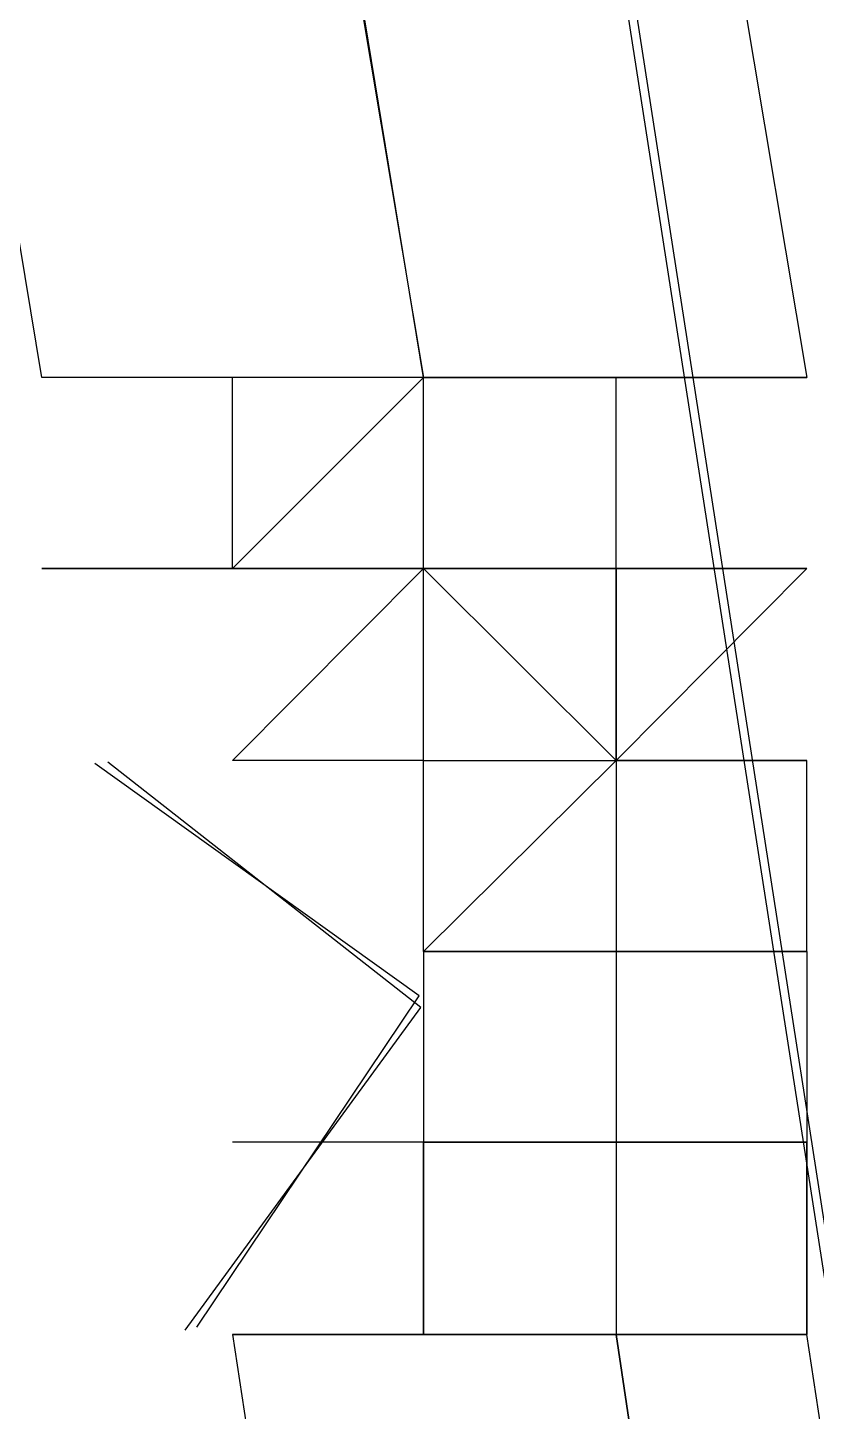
# Model space of a CAD drawing. Header units: feet. Extents: x -84 to 198, y -22 to 181.
# Drawn here: x 135.5857 to 135.6406, y 138.719 to 138.8155 of the extents above; entities that cross this region are included whole.
import ezdxf

# ---------------------------------------------------------------- set-up
doc = ezdxf.new("R2010")
doc.units = ezdxf.units.FT
doc.layers.add('A-LINEA', color=7, linetype='CONTINUOUS')

msp = doc.modelspace()

# ---------------------------------------------------------------- linework, layer by layer
at = {"layer": 'A-LINEA'}
for p, q in [((135.6, 138.7778), (135.6, 138.7911)), ((135.6, 138.7911), (135.6, 138.7911)), ((135.6, 138.7778), (135.6, 138.7911)), ((135.6, 138.7911), (135.6, 138.7911)), ((135.6133, 138.7911), (135.6133, 138.7911)), ((135.6133, 138.7911), (135.6133, 138.7911)), ((135.6133, 138.7911), (135.6133, 138.7911)), ((135.6133, 138.7911), (135.6133, 138.7911)), ((135.6133, 138.7911), (135.6133, 138.7911)), ((135.6133, 138.7911), (135.6133, 138.7911)), ((135.6133, 138.7778), (135.6133, 138.7911)), ((135.6133, 138.7911), (135.6133, 138.7911)), ((135.6133, 138.7911), (135.6133, 138.7911)), ((135.6133, 138.7911), (135.6133, 138.7911)), ((135.6133, 138.7911), (135.6133, 138.7911)), ((135.6133, 138.7911), (135.6133, 138.7911)), ((135.6133, 138.7911), (135.6133, 138.7911)), ((135.6133, 138.7778), (135.6133, 138.7911)), ((135.6267, 138.7911), (135.6267, 138.7911)), ((135.6267, 138.7911), (135.6267, 138.7911)), ((135.6267, 138.7778), (135.6267, 138.7911)), ((135.6267, 138.7911), (135.6267, 138.7911)), ((135.6267, 138.7911), (135.6267, 138.7911)), ((135.6267, 138.7911), (135.6267, 138.7911)), ((135.6267, 138.7911), (135.6267, 138.7911)), ((135.6267, 138.7911), (135.6267, 138.7911)), ((135.6267, 138.7911), (135.6267, 138.7911)), ((135.6267, 138.7911), (135.6267, 138.7911)), ((135.6267, 138.7911), (135.6267, 138.7911)), ((135.6267, 138.7911), (135.6267, 138.7911)), ((135.6267, 138.7778), (135.6267, 138.7911)), ((135.6267, 138.7911), (135.6267, 138.7911)), ((135.6267, 138.7911), (135.6267, 138.7911)), ((135.6267, 138.7911), (135.6267, 138.7911)), ((135.64, 138.7911), (135.6267, 138.7911)), ((135.6267, 138.7911), (135.6267, 138.7911)), ((135.64, 138.7911), (135.6267, 138.7911)), ((135.6267, 138.7911), (135.6267, 138.7911)), ((135.6267, 138.7911), (135.6267, 138.7911)), ((135.6267, 138.7778), (135.6267, 138.7911)), ((135.6267, 138.7911), (135.6267, 138.7911)), ((135.6267, 138.7911), (135.6267, 138.7911)), ((135.6267, 138.7911), (135.6267, 138.7911)), ((135.6267, 138.7911), (135.6267, 138.7911)), ((135.6267, 138.7911), (135.6267, 138.7911)), ((135.6267, 138.7911), (135.6267, 138.7911)), ((135.6267, 138.7911), (135.6267, 138.7911)), ((135.6267, 138.7911), (135.6267, 138.7911)), ((135.6267, 138.7911), (135.6267, 138.7911)), ((135.6267, 138.7778), (135.6267, 138.7911)), ((135.6267, 138.7911), (135.6267, 138.7911)), ((135.6267, 138.7911), (135.6267, 138.7911)), ((135.6267, 138.7911), (135.6267, 138.7911)), ((135.64, 138.7911), (135.6267, 138.7911)), ((135.6267, 138.7911), (135.6267, 138.7911)), ((135.64, 138.7911), (135.6267, 138.7911)), ((135.64, 138.7911), (135.64, 138.7911)), ((135.64, 138.7911), (135.64, 138.7911)), ((135.64, 138.7911), (135.64, 138.7911)), ((135.64, 138.7911), (135.64, 138.7911)), ((135.64, 138.7911), (135.64, 138.7911)), ((135.64, 138.7911), (135.64, 138.7911)), ((135.64, 138.7911), (135.64, 138.7911)), ((135.64, 138.7911), (135.64, 138.7911)), ((135.64, 138.7911), (135.64, 138.7911)), ((135.64, 138.7911), (135.64, 138.7911)), ((135.5867, 138.7778), (135.5867, 138.7778)), ((135.6, 138.7778), (135.5867, 138.7778)), ((135.5867, 138.7778), (135.5867, 138.7778)), ((135.6, 138.7778), (135.5867, 138.7778)), ((135.6, 138.7778), (135.6, 138.7778)), ((135.6, 138.7778), (135.6, 138.7778)), ((135.6, 138.7778), (135.6, 138.7778)), ((135.6, 138.7778), (135.6, 138.7778)), ((135.6, 138.7778), (135.6, 138.7778)), ((135.6, 138.7778), (135.6, 138.7778)), ((135.6, 138.7778), (135.6, 138.7778)), ((135.6, 138.7778), (135.6, 138.7778)), ((135.6, 138.7778), (135.6, 138.7778)), ((135.6, 138.7778), (135.6, 138.7778)), ((135.6, 138.7778), (135.6, 138.7778)), ((135.6, 138.7778), (135.6, 138.7778)), ((135.6, 138.7778), (135.6, 138.7778)), ((135.6, 138.7778), (135.6, 138.7778)), ((135.6, 138.7778), (135.6, 138.7778)), ((135.6, 138.7778), (135.6, 138.7778)), ((135.6, 138.7778), (135.6, 138.7778)), ((135.6, 138.7644), (135.6133, 138.7778)), ((135.6, 138.7778), (135.6, 138.7778)), ((135.6, 138.7778), (135.6133, 138.7778)), ((135.6, 138.7778), (135.6, 138.7778)), ((135.6, 138.7778), (135.6, 138.7778)), ((135.6, 138.7778), (135.6, 138.7778)), ((135.6133, 138.7778), (135.6, 138.7644)), ((135.6, 138.7778), (135.6, 138.7778)), ((135.6, 138.7778), (135.6, 138.7778)), ((135.6, 138.7778), (135.6, 138.7778)), ((135.6, 138.7778), (135.6, 138.7778)), ((135.6, 138.7778), (135.6, 138.7778)), ((135.6, 138.7778), (135.6, 138.7778)), ((135.6, 138.7778), (135.6, 138.7778)), ((135.6, 138.7778), (135.6, 138.7778)), ((135.6, 138.7778), (135.6, 138.7778)), ((135.6, 138.7778), (135.6, 138.7778)), ((135.6, 138.7778), (135.6, 138.7778)), ((135.6, 138.7778), (135.6, 138.7778)), ((135.6, 138.7778), (135.6, 138.7778)), ((135.6, 138.7778), (135.6, 138.7778)), ((135.6, 138.7778), (135.6, 138.7778)), ((135.6, 138.7778), (135.6, 138.7778)), ((135.6, 138.7778), (135.6, 138.7778)), ((135.6, 138.7778), (135.6, 138.7778)), ((135.6, 138.7778), (135.6, 138.7778)), ((135.6, 138.7644), (135.6133, 138.7778)), ((135.6, 138.7778), (135.6, 138.7778)), ((135.6, 138.7778), (135.6133, 138.7778)), ((135.6, 138.7778), (135.6, 138.7778)), ((135.6, 138.7778), (135.6, 138.7778)), ((135.6, 138.7778), (135.6, 138.7778)), ((135.6133, 138.7778), (135.6, 138.7644)), ((135.6, 138.7778), (135.6, 138.7778)), ((135.6, 138.7778), (135.6, 138.7778)), ((135.6133, 138.7778), (135.6133, 138.7778)), ((135.6133, 138.7778), (135.6133, 138.7778)), ((135.6133, 138.7644), (135.6133, 138.7778)), ((135.6133, 138.7778), (135.6133, 138.7778)), ((135.6133, 138.7778), (135.6133, 138.7778)), ((135.6133, 138.7778), (135.6133, 138.7778)), ((135.6133, 138.7778), (135.6133, 138.7778)), ((135.6133, 138.7778), (135.6133, 138.7778)), ((135.6133, 138.7778), (135.6133, 138.7778)), ((135.6133, 138.7778), (135.6133, 138.7778)), ((135.6133, 138.7778), (135.6133, 138.7778)), ((135.6133, 138.7778), (135.6133, 138.7778)), ((135.6133, 138.7778), (135.6133, 138.7778)), ((135.6133, 138.7778), (135.6133, 138.7778)), ((135.6133, 138.7644), (135.6133, 138.7778)), ((135.6133, 138.7778), (135.6133, 138.7778)), ((135.6133, 138.7778), (135.6133, 138.7778)), ((135.6267, 138.7644), (135.6133, 138.7778)), ((135.6133, 138.7778), (135.6267, 138.7778)), ((135.6267, 138.7778), (135.6133, 138.7778)), ((135.6133, 138.7778), (135.6133, 138.7778)), ((135.6133, 138.7778), (135.6133, 138.7778)), ((135.6133, 138.7778), (135.6133, 138.7778)), ((135.6133, 138.7778), (135.6133, 138.7778)), ((135.6133, 138.7778), (135.6133, 138.7778)), ((135.6133, 138.7778), (135.6133, 138.7778)), ((135.6133, 138.7778), (135.6133, 138.7778)), ((135.6133, 138.7778), (135.6133, 138.7778)), ((135.6133, 138.7778), (135.6267, 138.7778)), ((135.6133, 138.7778), (135.6133, 138.7778)), ((135.6133, 138.7778), (135.6133, 138.7778)), ((135.6133, 138.7778), (135.6133, 138.7778)), ((135.6133, 138.7778), (135.6133, 138.7778)), ((135.6133, 138.7778), (135.6133, 138.7778)), ((135.6133, 138.7778), (135.6133, 138.7778)), ((135.6133, 138.7778), (135.6133, 138.7778)), ((135.6133, 138.7778), (135.6133, 138.7778)), ((135.6133, 138.7778), (135.6133, 138.7778)), ((135.6133, 138.7778), (135.6133, 138.7778)), ((135.6133, 138.7778), (135.6133, 138.7778)), ((135.6133, 138.7778), (135.6133, 138.7778)), ((135.6133, 138.7778), (135.6133, 138.7778)), ((135.6133, 138.7778), (135.6133, 138.7778)), ((135.6267, 138.7778), (135.6133, 138.7778)), ((135.6133, 138.7778), (135.6133, 138.7778)), ((135.6133, 138.7778), (135.6133, 138.7778)), ((135.6267, 138.7778), (135.6133, 138.7778)), ((135.6133, 138.7778), (135.6133, 138.7778)), ((135.6133, 138.7778), (135.6133, 138.7778)), ((135.6133, 138.7644), (135.6133, 138.7778)), ((135.6133, 138.7778), (135.6133, 138.7778)), ((135.6133, 138.7778), (135.6133, 138.7778)), ((135.6133, 138.7778), (135.6133, 138.7778)), ((135.6133, 138.7778), (135.6133, 138.7778)), ((135.6133, 138.7778), (135.6133, 138.7778)), ((135.6133, 138.7778), (135.6133, 138.7778)), ((135.6133, 138.7778), (135.6133, 138.7778)), ((135.6133, 138.7778), (135.6133, 138.7778)), ((135.6133, 138.7778), (135.6133, 138.7778)), ((135.6133, 138.7778), (135.6133, 138.7778)), ((135.6133, 138.7778), (135.6133, 138.7778)), ((135.6133, 138.7644), (135.6133, 138.7778)), ((135.6133, 138.7778), (135.6133, 138.7778)), ((135.6133, 138.7778), (135.6133, 138.7778)), ((135.6267, 138.7644), (135.6133, 138.7778)), ((135.6133, 138.7778), (135.6267, 138.7778)), ((135.6267, 138.7778), (135.6133, 138.7778)), ((135.6133, 138.7778), (135.6133, 138.7778)), ((135.6133, 138.7778), (135.6133, 138.7778)), ((135.6133, 138.7778), (135.6133, 138.7778)), ((135.6133, 138.7778), (135.6133, 138.7778)), ((135.6133, 138.7778), (135.6133, 138.7778)), ((135.6133, 138.7778), (135.6133, 138.7778)), ((135.6133, 138.7778), (135.6133, 138.7778)), ((135.6133, 138.7778), (135.6133, 138.7778)), ((135.6133, 138.7778), (135.6267, 138.7778)), ((135.6133, 138.7778), (135.6133, 138.7778)), ((135.6133, 138.7778), (135.6133, 138.7778)), ((135.6133, 138.7778), (135.6133, 138.7778)), ((135.6133, 138.7778), (135.6133, 138.7778)), ((135.6133, 138.7778), (135.6133, 138.7778)), ((135.6133, 138.7778), (135.6133, 138.7778)), ((135.6133, 138.7778), (135.6133, 138.7778)), ((135.6133, 138.7778), (135.6133, 138.7778)), ((135.6133, 138.7778), (135.6133, 138.7778)), ((135.6133, 138.7778), (135.6133, 138.7778)), ((135.6133, 138.7778), (135.6133, 138.7778)), ((135.6133, 138.7778), (135.6133, 138.7778)), ((135.6133, 138.7778), (135.6133, 138.7778)), ((135.6133, 138.7778), (135.6133, 138.7778)), ((135.6267, 138.7778), (135.6133, 138.7778)), ((135.6133, 138.7778), (135.6133, 138.7778)), ((135.6133, 138.7778), (135.6133, 138.7778)), ((135.6267, 138.7778), (135.6133, 138.7778)), ((135.6267, 138.7778), (135.6267, 138.7778)), ((135.6267, 138.7778), (135.6267, 138.7778)), ((135.6267, 138.7778), (135.6267, 138.7778)), ((135.6267, 138.7778), (135.6267, 138.7778)), ((135.6267, 138.7778), (135.6267, 138.7778)), ((135.6267, 138.7778), (135.6267, 138.7778)), ((135.6267, 138.7778), (135.64, 138.7778)), ((135.6267, 138.7778), (135.6267, 138.7778)), ((135.6267, 138.7778), (135.6267, 138.7778)), ((135.6267, 138.7778), (135.6267, 138.7778)), ((135.6267, 138.7778), (135.6267, 138.7778)), ((135.6267, 138.7778), (135.6267, 138.7778)), ((135.6267, 138.7778), (135.6267, 138.7778)), ((135.6267, 138.7644), (135.6267, 138.7778)), ((135.6267, 138.7644), (135.6267, 138.7778)), ((135.6267, 138.7644), (135.6267, 138.7778)), ((135.6267, 138.7778), (135.6267, 138.7778)), ((135.6267, 138.7778), (135.6267, 138.7778)), ((135.6267, 138.7778), (135.6267, 138.7778)), ((135.6267, 138.7778), (135.6267, 138.7778)), ((135.6267, 138.7778), (135.6267, 138.7778)), ((135.6267, 138.7778), (135.6267, 138.7778)), ((135.6267, 138.7778), (135.6267, 138.7778)), ((135.6267, 138.7778), (135.6267, 138.7778)), ((135.6267, 138.7778), (135.6267, 138.7778)), ((135.6267, 138.7778), (135.6267, 138.7778)), ((135.6267, 138.7778), (135.6267, 138.7778)), ((135.6267, 138.7778), (135.6267, 138.7778)), ((135.6267, 138.7778), (135.6267, 138.7778)), ((135.6267, 138.7778), (135.6267, 138.7778)), ((135.6267, 138.7778), (135.6267, 138.7644)), ((135.6267, 138.7778), (135.6267, 138.7778)), ((135.64, 138.7778), (135.6267, 138.7778)), ((135.6267, 138.7644), (135.6267, 138.7778)), ((135.6267, 138.7644), (135.6267, 138.7778)), ((135.6267, 138.7778), (135.6267, 138.7778)), ((135.6267, 138.7778), (135.6267, 138.7778)), ((135.6267, 138.7778), (135.6267, 138.7778)), ((135.6267, 138.7778), (135.6267, 138.7644)), ((135.6267, 138.7644), (135.6267, 138.7778)), ((135.6267, 138.7778), (135.6267, 138.7778)), ((135.6267, 138.7778), (135.6267, 138.7778)), ((135.6267, 138.7778), (135.6267, 138.7778)), ((135.6267, 138.7644), (135.64, 138.7778)), ((135.6267, 138.7778), (135.6267, 138.7778)), ((135.6267, 138.7778), (135.6267, 138.7778)), ((135.6267, 138.7778), (135.6267, 138.7778)), ((135.6267, 138.7778), (135.6267, 138.7778)), ((135.6267, 138.7778), (135.6267, 138.7778)), ((135.6267, 138.7778), (135.6267, 138.7778)), ((135.6267, 138.7778), (135.6267, 138.7778)), ((135.6267, 138.7778), (135.6267, 138.7778)), ((135.6267, 138.7778), (135.6267, 138.7778)), ((135.6267, 138.7778), (135.64, 138.7778)), ((135.6267, 138.7778), (135.6267, 138.7778)), ((135.6267, 138.7778), (135.6267, 138.7778)), ((135.6267, 138.7778), (135.6267, 138.7778)), ((135.6267, 138.7778), (135.6267, 138.7778)), ((135.6267, 138.7778), (135.6267, 138.7778)), ((135.6267, 138.7778), (135.6267, 138.7778)), ((135.6267, 138.7644), (135.6267, 138.7778)), ((135.6267, 138.7644), (135.6267, 138.7778)), ((135.6267, 138.7644), (135.6267, 138.7778)), ((135.6267, 138.7778), (135.6267, 138.7778)), ((135.6267, 138.7778), (135.6267, 138.7778)), ((135.6267, 138.7778), (135.6267, 138.7778)), ((135.6267, 138.7778), (135.6267, 138.7778)), ((135.6267, 138.7778), (135.6267, 138.7778)), ((135.6267, 138.7778), (135.6267, 138.7778)), ((135.6267, 138.7778), (135.6267, 138.7778)), ((135.6267, 138.7778), (135.6267, 138.7778)), ((135.6267, 138.7778), (135.6267, 138.7778)), ((135.6267, 138.7778), (135.6267, 138.7778)), ((135.6267, 138.7778), (135.6267, 138.7778)), ((135.6267, 138.7778), (135.6267, 138.7778)), ((135.6267, 138.7778), (135.6267, 138.7778)), ((135.6267, 138.7778), (135.6267, 138.7778)), ((135.6267, 138.7778), (135.6267, 138.7644)), ((135.6267, 138.7778), (135.6267, 138.7778)), ((135.64, 138.7778), (135.6267, 138.7778)), ((135.6267, 138.7644), (135.6267, 138.7778)), ((135.6267, 138.7644), (135.6267, 138.7778)), ((135.6267, 138.7778), (135.6267, 138.7778)), ((135.6267, 138.7778), (135.6267, 138.7778)), ((135.6267, 138.7778), (135.6267, 138.7778)), ((135.6267, 138.7778), (135.6267, 138.7644)), ((135.6267, 138.7644), (135.6267, 138.7778)), ((135.6267, 138.7778), (135.6267, 138.7778)), ((135.6267, 138.7778), (135.6267, 138.7778)), ((135.6267, 138.7778), (135.6267, 138.7778)), ((135.6267, 138.7644), (135.64, 138.7778)), ((135.6267, 138.7778), (135.6267, 138.7778)), ((135.6267, 138.7778), (135.6267, 138.7778)), ((135.6267, 138.7778), (135.6267, 138.7778)), ((135.64, 138.7778), (135.64, 138.7778)), ((135.64, 138.7778), (135.64, 138.7778)), ((135.64, 138.7778), (135.64, 138.7778)), ((135.64, 138.7778), (135.64, 138.7778)), ((135.64, 138.7778), (135.64, 138.7778)), ((135.64, 138.7778), (135.64, 138.7778)), ((135.64, 138.7778), (135.64, 138.7778)), ((135.64, 138.7778), (135.64, 138.7778)), ((135.64, 138.7778), (135.64, 138.7778)), ((135.64, 138.7778), (135.64, 138.7778)), ((135.64, 138.7778), (135.64, 138.7778)), ((135.64, 138.7778), (135.64, 138.7778)), ((135.64, 138.7778), (135.64, 138.7778)), ((135.64, 138.7778), (135.64, 138.7778)), ((135.64, 138.7778), (135.64, 138.7778)), ((135.64, 138.7778), (135.64, 138.7778)), ((135.64, 138.7778), (135.64, 138.7778)), ((135.64, 138.7778), (135.64, 138.7778)), ((135.64, 138.7778), (135.64, 138.7778)), ((135.64, 138.7778), (135.64, 138.7778)), ((135.6133, 138.7644), (135.6, 138.7644)), ((135.6133, 138.7644), (135.6, 138.7644)), ((135.6133, 138.7644), (135.6267, 138.7644)), ((135.6133, 138.7644), (135.6133, 138.7644)), ((135.6133, 138.7511), (135.6267, 138.7644)), ((135.6133, 138.7644), (135.6133, 138.7644)), ((135.6133, 138.7644), (135.6133, 138.7644)), ((135.6133, 138.7644), (135.6133, 138.7644)), ((135.6133, 138.7644), (135.6133, 138.7644)), ((135.6133, 138.7644), (135.6133, 138.7644)), ((135.6133, 138.7644), (135.6133, 138.7644)), ((135.6133, 138.7644), (135.6133, 138.7644)), ((135.6133, 138.7644), (135.6133, 138.7644)), ((135.6133, 138.7644), (135.6133, 138.7644)), ((135.6133, 138.7644), (135.6133, 138.7644)), ((135.6133, 138.7644), (135.6267, 138.7644)), ((135.6133, 138.7644), (135.6133, 138.7644)), ((135.6133, 138.7644), (135.6133, 138.7644)), ((135.6133, 138.7644), (135.6133, 138.7644)), ((135.6133, 138.7644), (135.6133, 138.7644)), ((135.6133, 138.7644), (135.6133, 138.7644)), ((135.6133, 138.7644), (135.6133, 138.7644)), ((135.6133, 138.7644), (135.6133, 138.7644)), ((135.6133, 138.7644), (135.6133, 138.7644)), ((135.6133, 138.7644), (135.6133, 138.7644)), ((135.6133, 138.7644), (135.6133, 138.7644)), ((135.6133, 138.7644), (135.6133, 138.7644)), ((135.6133, 138.7644), (135.6133, 138.7644)), ((135.6133, 138.7644), (135.6267, 138.7644)), ((135.6133, 138.7644), (135.6133, 138.7644)), ((135.6133, 138.7644), (135.6267, 138.7644)), ((135.6133, 138.7644), (135.6133, 138.7644)), ((135.6133, 138.7644), (135.6133, 138.7644)), ((135.6133, 138.7644), (135.6133, 138.7644)), ((135.6133, 138.7644), (135.6133, 138.7644)), ((135.6133, 138.7644), (135.6133, 138.7644)), ((135.6133, 138.7644), (135.6133, 138.7644)), ((135.6133, 138.7644), (135.6133, 138.7644)), ((135.6133, 138.7511), (135.6133, 138.7644)), ((135.6133, 138.7511), (135.6133, 138.7644)), ((135.6133, 138.7644), (135.6267, 138.7644)), ((135.6133, 138.7644), (135.6133, 138.7644)), ((135.6133, 138.7511), (135.6267, 138.7644)), ((135.6133, 138.7644), (135.6133, 138.7644)), ((135.6133, 138.7644), (135.6133, 138.7644)), ((135.6133, 138.7644), (135.6133, 138.7644)), ((135.6133, 138.7644), (135.6133, 138.7644)), ((135.6133, 138.7644), (135.6133, 138.7644)), ((135.6133, 138.7644), (135.6133, 138.7644)), ((135.6133, 138.7644), (135.6133, 138.7644)), ((135.6133, 138.7644), (135.6133, 138.7644)), ((135.6133, 138.7644), (135.6133, 138.7644)), ((135.6133, 138.7644), (135.6133, 138.7644)), ((135.6133, 138.7644), (135.6267, 138.7644)), ((135.6133, 138.7644), (135.6133, 138.7644)), ((135.6133, 138.7644), (135.6133, 138.7644)), ((135.6133, 138.7644), (135.6133, 138.7644)), ((135.6133, 138.7644), (135.6133, 138.7644)), ((135.6133, 138.7644), (135.6133, 138.7644)), ((135.6133, 138.7644), (135.6133, 138.7644)), ((135.6133, 138.7644), (135.6133, 138.7644)), ((135.6133, 138.7644), (135.6133, 138.7644)), ((135.6133, 138.7644), (135.6133, 138.7644)), ((135.6133, 138.7644), (135.6133, 138.7644)), ((135.6133, 138.7644), (135.6133, 138.7644)), ((135.6133, 138.7644), (135.6133, 138.7644)), ((135.6133, 138.7644), (135.6267, 138.7644)), ((135.6133, 138.7644), (135.6133, 138.7644)), ((135.6133, 138.7644), (135.6267, 138.7644)), ((135.6133, 138.7644), (135.6133, 138.7644)), ((135.6133, 138.7644), (135.6133, 138.7644)), ((135.6133, 138.7644), (135.6133, 138.7644)), ((135.6133, 138.7644), (135.6133, 138.7644)), ((135.6133, 138.7644), (135.6133, 138.7644)), ((135.6133, 138.7644), (135.6133, 138.7644)), ((135.6133, 138.7644), (135.6133, 138.7644)), ((135.6133, 138.7511), (135.6133, 138.7644)), ((135.6133, 138.7511), (135.6133, 138.7644)), ((135.6267, 138.7644), (135.6267, 138.7644)), ((135.6267, 138.7644), (135.6267, 138.7644)), ((135.6267, 138.7644), (135.6267, 138.7644)), ((135.6267, 138.7644), (135.6267, 138.7644)), ((135.6267, 138.7644), (135.6267, 138.7644)), ((135.6267, 138.7644), (135.6267, 138.7644)), ((135.6267, 138.7644), (135.6267, 138.7644)), ((135.6267, 138.7644), (135.6267, 138.7644)), ((135.6267, 138.7644), (135.6267, 138.7644)), ((135.64, 138.7644), (135.6267, 138.7644)), ((135.6267, 138.7644), (135.6267, 138.7644)), ((135.6267, 138.7644), (135.6267, 138.7644)), ((135.6267, 138.7644), (135.6267, 138.7644)), ((135.6267, 138.7644), (135.6267, 138.7644)), ((135.6267, 138.7644), (135.6267, 138.7644)), ((135.6267, 138.7644), (135.64, 138.7644)), ((135.6267, 138.7644), (135.6267, 138.7644)), ((135.6267, 138.7644), (135.6267, 138.7644)), ((135.6267, 138.7644), (135.6267, 138.7511)), ((135.6267, 138.7644), (135.6267, 138.7644)), ((135.64, 138.7644), (135.6267, 138.7644)), ((135.6267, 138.7644), (135.6267, 138.7644)), ((135.6267, 138.7644), (135.6267, 138.7644)), ((135.6267, 138.7644), (135.6267, 138.7644)), ((135.6267, 138.7644), (135.6267, 138.7644)), ((135.6267, 138.7644), (135.6267, 138.7644)), ((135.6267, 138.7644), (135.6267, 138.7644)), ((135.6267, 138.7644), (135.6267, 138.7644)), ((135.6267, 138.7644), (135.6267, 138.7644)), ((135.6267, 138.7644), (135.6267, 138.7644)), ((135.6267, 138.7644), (135.6267, 138.7644)), ((135.6267, 138.7644), (135.6267, 138.7644)), ((135.6267, 138.7644), (135.6267, 138.7644)), ((135.6267, 138.7644), (135.6267, 138.7644)), ((135.6267, 138.7644), (135.6267, 138.7644)), ((135.6267, 138.7644), (135.6267, 138.7644)), ((135.6267, 138.7644), (135.6267, 138.7644)), ((135.6267, 138.7644), (135.6267, 138.7644)), ((135.6267, 138.7644), (135.6267, 138.7644)), ((135.6267, 138.7644), (135.6267, 138.7644)), ((135.6267, 138.7644), (135.6267, 138.7644)), ((135.6267, 138.7644), (135.6267, 138.7511)), ((135.6267, 138.7644), (135.6267, 138.7644)), ((135.6267, 138.7644), (135.6267, 138.7644)), ((135.6267, 138.7644), (135.6267, 138.7644)), ((135.6267, 138.7644), (135.6267, 138.7644)), ((135.6267, 138.7644), (135.6267, 138.7644)), ((135.64, 138.7644), (135.6267, 138.7644)), ((135.64, 138.7644), (135.6267, 138.7644)), ((135.64, 138.7644), (135.6267, 138.7644)), ((135.6267, 138.7644), (135.6267, 138.7644)), ((135.6267, 138.7644), (135.6267, 138.7644)), ((135.6267, 138.7644), (135.6267, 138.7644)), ((135.64, 138.7644), (135.6267, 138.7644)), ((135.64, 138.7644), (135.6267, 138.7644)), ((135.6267, 138.7644), (135.6267, 138.7644)), ((135.6267, 138.7644), (135.6267, 138.7644)), ((135.6267, 138.7644), (135.6267, 138.7644)), ((135.6267, 138.7644), (135.6267, 138.7644)), ((135.6267, 138.7644), (135.6267, 138.7644)), ((135.6267, 138.7644), (135.6267, 138.7644)), ((135.6267, 138.7644), (135.6267, 138.7644)), ((135.6267, 138.7644), (135.6267, 138.7644)), ((135.6267, 138.7644), (135.6267, 138.7644)), ((135.64, 138.7644), (135.6267, 138.7644)), ((135.6267, 138.7644), (135.6267, 138.7644)), ((135.6267, 138.7644), (135.6267, 138.7644)), ((135.6267, 138.7644), (135.6267, 138.7644)), ((135.6267, 138.7644), (135.6267, 138.7644)), ((135.6267, 138.7644), (135.6267, 138.7644)), ((135.6267, 138.7644), (135.64, 138.7644)), ((135.6267, 138.7644), (135.6267, 138.7644)), ((135.6267, 138.7644), (135.6267, 138.7644)), ((135.6267, 138.7644), (135.6267, 138.7511)), ((135.6267, 138.7644), (135.6267, 138.7644)), ((135.64, 138.7644), (135.6267, 138.7644)), ((135.6267, 138.7644), (135.6267, 138.7644)), ((135.6267, 138.7644), (135.6267, 138.7644)), ((135.6267, 138.7644), (135.6267, 138.7644)), ((135.6267, 138.7644), (135.6267, 138.7644)), ((135.6267, 138.7644), (135.6267, 138.7644)), ((135.6267, 138.7644), (135.6267, 138.7644)), ((135.6267, 138.7644), (135.6267, 138.7644)), ((135.6267, 138.7644), (135.6267, 138.7644)), ((135.6267, 138.7644), (135.6267, 138.7644)), ((135.6267, 138.7644), (135.6267, 138.7644)), ((135.6267, 138.7644), (135.6267, 138.7644)), ((135.6267, 138.7644), (135.6267, 138.7644)), ((135.6267, 138.7644), (135.6267, 138.7644)), ((135.6267, 138.7644), (135.6267, 138.7644)), ((135.6267, 138.7644), (135.6267, 138.7644)), ((135.6267, 138.7644), (135.6267, 138.7644)), ((135.6267, 138.7644), (135.6267, 138.7644)), ((135.6267, 138.7644), (135.6267, 138.7644)), ((135.6267, 138.7644), (135.6267, 138.7644)), ((135.6267, 138.7644), (135.6267, 138.7644)), ((135.6267, 138.7644), (135.6267, 138.7511)), ((135.6267, 138.7644), (135.6267, 138.7644)), ((135.6267, 138.7644), (135.6267, 138.7644)), ((135.6267, 138.7644), (135.6267, 138.7644)), ((135.6267, 138.7644), (135.6267, 138.7644)), ((135.6267, 138.7644), (135.6267, 138.7644)), ((135.64, 138.7644), (135.6267, 138.7644)), ((135.64, 138.7644), (135.6267, 138.7644)), ((135.64, 138.7644), (135.6267, 138.7644)), ((135.6267, 138.7644), (135.6267, 138.7644)), ((135.6267, 138.7644), (135.6267, 138.7644)), ((135.6267, 138.7644), (135.6267, 138.7644)), ((135.64, 138.7644), (135.6267, 138.7644)), ((135.64, 138.7644), (135.6267, 138.7644)), ((135.64, 138.7511), (135.64, 138.7644)), ((135.64, 138.7644), (135.64, 138.7644)), ((135.64, 138.7644), (135.64, 138.7644)), ((135.64, 138.7644), (135.64, 138.7644)), ((135.64, 138.7644), (135.64, 138.7644)), ((135.64, 138.7644), (135.64, 138.7644)), ((135.64, 138.7644), (135.64, 138.7644)), ((135.64, 138.7644), (135.64, 138.7644)), ((135.64, 138.7644), (135.64, 138.7644)), ((135.64, 138.7644), (135.64, 138.7644)), ((135.64, 138.7644), (135.64, 138.7644)), ((135.64, 138.7644), (135.64, 138.7644)), ((135.64, 138.7644), (135.64, 138.7644)), ((135.64, 138.7644), (135.64, 138.7644)), ((135.64, 138.7644), (135.64, 138.7644)), ((135.64, 138.7644), (135.64, 138.7644)), ((135.64, 138.7644), (135.64, 138.7644)), ((135.64, 138.7644), (135.64, 138.7644)), ((135.64, 138.7511), (135.64, 138.7644)), ((135.64, 138.7644), (135.64, 138.7644)), ((135.64, 138.7644), (135.64, 138.7644)), ((135.64, 138.7644), (135.64, 138.7644)), ((135.64, 138.7644), (135.64, 138.7644)), ((135.64, 138.7644), (135.64, 138.7644)), ((135.64, 138.7644), (135.64, 138.7644)), ((135.64, 138.7644), (135.64, 138.7644)), ((135.64, 138.7644), (135.64, 138.7644)), ((135.64, 138.7644), (135.64, 138.7644)), ((135.64, 138.7644), (135.64, 138.7644)), ((135.64, 138.7644), (135.64, 138.7644)), ((135.64, 138.7644), (135.64, 138.7644)), ((135.64, 138.7644), (135.64, 138.7644)), ((135.64, 138.7644), (135.64, 138.7644)), ((135.64, 138.7644), (135.64, 138.7644)), ((135.64, 138.7644), (135.64, 138.7644)), ((135.64, 138.7644), (135.64, 138.7644)), ((135.6133, 138.7511), (135.6133, 138.7511)), ((135.6267, 138.7511), (135.6133, 138.7511)), ((135.6133, 138.7511), (135.6133, 138.7511)), ((135.6133, 138.7511), (135.6133, 138.7511)), ((135.6133, 138.7511), (135.6133, 138.7511)), ((135.6133, 138.7511), (135.6133, 138.7511)), ((135.6133, 138.7511), (135.6133, 138.7511)), ((135.6133, 138.7511), (135.6133, 138.7511)), ((135.6133, 138.7511), (135.6133, 138.7511)), ((135.6133, 138.7511), (135.6133, 138.7511)), ((135.6133, 138.7511), (135.6133, 138.7378)), ((135.6133, 138.7511), (135.6133, 138.7511)), ((135.6133, 138.7511), (135.6133, 138.7511)), ((135.6133, 138.7511), (135.6133, 138.7511)), ((135.6133, 138.7511), (135.6133, 138.7511)), ((135.6133, 138.7511), (135.6133, 138.7511)), ((135.6133, 138.7511), (135.6133, 138.7511)), ((135.6133, 138.7511), (135.6133, 138.7511)), ((135.6133, 138.7511), (135.6267, 138.7511)), ((135.6133, 138.7511), (135.6133, 138.7511)), ((135.6133, 138.7511), (135.6133, 138.7511)), ((135.6133, 138.7511), (135.6133, 138.7511)), ((135.6267, 138.7511), (135.6133, 138.7511)), ((135.6133, 138.7511), (135.6133, 138.7511)), ((135.6133, 138.7511), (135.6133, 138.7511)), ((135.6267, 138.7511), (135.6133, 138.7511)), ((135.6133, 138.7511), (135.6133, 138.7511)), ((135.6267, 138.7511), (135.6133, 138.7511)), ((135.6133, 138.7511), (135.6133, 138.7511)), ((135.6133, 138.7511), (135.6133, 138.7511)), ((135.6133, 138.7511), (135.6133, 138.7511)), ((135.6133, 138.7511), (135.6133, 138.7511)), ((135.6133, 138.7511), (135.6133, 138.7511)), ((135.6133, 138.7511), (135.6133, 138.7511)), ((135.6133, 138.7511), (135.6133, 138.7511)), ((135.6133, 138.7511), (135.6133, 138.7511)), ((135.6133, 138.7511), (135.6133, 138.7378)), ((135.6133, 138.7511), (135.6133, 138.7511)), ((135.6133, 138.7511), (135.6133, 138.7511)), ((135.6133, 138.7511), (135.6133, 138.7511)), ((135.6133, 138.7511), (135.6133, 138.7511)), ((135.6133, 138.7511), (135.6133, 138.7511)), ((135.6133, 138.7511), (135.6133, 138.7511)), ((135.6133, 138.7511), (135.6133, 138.7511)), ((135.6133, 138.7511), (135.6267, 138.7511)), ((135.6133, 138.7511), (135.6133, 138.7511)), ((135.6133, 138.7511), (135.6133, 138.7511)), ((135.6133, 138.7511), (135.6133, 138.7511)), ((135.6267, 138.7511), (135.6133, 138.7511)), ((135.6133, 138.7511), (135.6133, 138.7511)), ((135.6133, 138.7511), (135.6133, 138.7511)), ((135.6267, 138.7511), (135.6133, 138.7511)), ((135.6267, 138.7511), (135.6267, 138.7511)), ((135.6267, 138.7511), (135.6267, 138.7511)), ((135.6267, 138.7511), (135.6267, 138.7511)), ((135.6267, 138.7511), (135.6267, 138.7511)), ((135.6267, 138.7511), (135.6267, 138.7511)), ((135.6267, 138.7511), (135.6267, 138.7511)), ((135.6267, 138.7511), (135.6267, 138.7511)), ((135.6267, 138.7511), (135.6267, 138.7511)), ((135.6267, 138.7511), (135.6267, 138.7511)), ((135.6267, 138.7511), (135.64, 138.7511)), ((135.6267, 138.7511), (135.6267, 138.7511)), ((135.6267, 138.7511), (135.6267, 138.7511)), ((135.6267, 138.7511), (135.6267, 138.7511)), ((135.6267, 138.7511), (135.6267, 138.7511)), ((135.6267, 138.7511), (135.6267, 138.7511)), ((135.6267, 138.7511), (135.6267, 138.7511)), ((135.6267, 138.7511), (135.6267, 138.7511)), ((135.6267, 138.7511), (135.6267, 138.7511)), ((135.6267, 138.7511), (135.64, 138.7511)), ((135.64, 138.7511), (135.6267, 138.7511)), ((135.6267, 138.7511), (135.64, 138.7511)), ((135.64, 138.7511), (135.6267, 138.7511)), ((135.6267, 138.7511), (135.6267, 138.7511)), ((135.6267, 138.7511), (135.6267, 138.7511)), ((135.6267, 138.7511), (135.64, 138.7511)), ((135.6267, 138.7511), (135.6267, 138.7378)), ((135.6267, 138.7511), (135.6267, 138.7378)), ((135.6267, 138.7511), (135.6267, 138.7511)), ((135.6267, 138.7511), (135.6267, 138.7378)), ((135.6267, 138.7511), (135.6267, 138.7511)), ((135.6267, 138.7511), (135.6267, 138.7511)), ((135.6267, 138.7511), (135.64, 138.7511)), ((135.6267, 138.7511), (135.6267, 138.7511)), ((135.6267, 138.7511), (135.6267, 138.7511)), ((135.6267, 138.7511), (135.6267, 138.7511)), ((135.6267, 138.7511), (135.6267, 138.7511)), ((135.6267, 138.7511), (135.6267, 138.7511)), ((135.6267, 138.7511), (135.6267, 138.7378)), ((135.6267, 138.7511), (135.6267, 138.7511)), ((135.6267, 138.7511), (135.6267, 138.7511)), ((135.6267, 138.7511), (135.6267, 138.7511)), ((135.6267, 138.7511), (135.6267, 138.7378)), ((135.6267, 138.7511), (135.6267, 138.7511)), ((135.6267, 138.7511), (135.6267, 138.7511)), ((135.6267, 138.7511), (135.64, 138.7511)), ((135.6267, 138.7511), (135.6267, 138.7378)), ((135.6267, 138.7511), (135.6267, 138.7511)), ((135.6267, 138.7511), (135.6267, 138.7511)), ((135.6267, 138.7511), (135.6267, 138.7511)), ((135.6267, 138.7511), (135.6267, 138.7511)), ((135.6267, 138.7511), (135.6267, 138.7511)), ((135.6267, 138.7511), (135.6267, 138.7511)), ((135.6267, 138.7511), (135.6267, 138.7511)), ((135.6267, 138.7511), (135.6267, 138.7511)), ((135.6267, 138.7511), (135.6267, 138.7511)), ((135.6267, 138.7511), (135.6267, 138.7511)), ((135.6267, 138.7511), (135.6267, 138.7511)), ((135.6267, 138.7511), (135.6267, 138.7511)), ((135.6267, 138.7511), (135.6267, 138.7511)), ((135.6267, 138.7511), (135.6267, 138.7511)), ((135.6267, 138.7511), (135.6267, 138.7511)), ((135.6267, 138.7511), (135.6267, 138.7511)), ((135.6267, 138.7511), (135.6267, 138.7511)), ((135.6267, 138.7511), (135.6267, 138.7511)), ((135.6267, 138.7511), (135.6267, 138.7511)), ((135.6267, 138.7511), (135.6267, 138.7511)), ((135.6267, 138.7511), (135.6267, 138.7511)), ((135.6267, 138.7511), (135.64, 138.7511)), ((135.6267, 138.7511), (135.6267, 138.7511)), ((135.6267, 138.7511), (135.6267, 138.7511)), ((135.6267, 138.7511), (135.6267, 138.7511)), ((135.6267, 138.7511), (135.6267, 138.7511)), ((135.6267, 138.7511), (135.6267, 138.7511)), ((135.6267, 138.7511), (135.6267, 138.7511)), ((135.6267, 138.7511), (135.6267, 138.7511)), ((135.6267, 138.7511), (135.6267, 138.7511)), ((135.6267, 138.7511), (135.64, 138.7511)), ((135.64, 138.7511), (135.6267, 138.7511)), ((135.6267, 138.7511), (135.64, 138.7511)), ((135.64, 138.7511), (135.6267, 138.7511)), ((135.6267, 138.7511), (135.6267, 138.7511)), ((135.6267, 138.7511), (135.6267, 138.7511)), ((135.6267, 138.7511), (135.64, 138.7511)), ((135.6267, 138.7511), (135.6267, 138.7378)), ((135.6267, 138.7511), (135.6267, 138.7378)), ((135.6267, 138.7511), (135.6267, 138.7511)), ((135.6267, 138.7511), (135.6267, 138.7378)), ((135.6267, 138.7511), (135.6267, 138.7511)), ((135.6267, 138.7511), (135.6267, 138.7511)), ((135.6267, 138.7511), (135.64, 138.7511)), ((135.6267, 138.7511), (135.6267, 138.7511)), ((135.6267, 138.7511), (135.6267, 138.7511)), ((135.6267, 138.7511), (135.6267, 138.7511)), ((135.6267, 138.7511), (135.6267, 138.7511)), ((135.6267, 138.7511), (135.6267, 138.7511)), ((135.6267, 138.7511), (135.6267, 138.7378)), ((135.6267, 138.7511), (135.6267, 138.7511)), ((135.6267, 138.7511), (135.6267, 138.7511)), ((135.6267, 138.7511), (135.6267, 138.7511)), ((135.6267, 138.7511), (135.6267, 138.7378)), ((135.6267, 138.7511), (135.6267, 138.7511)), ((135.6267, 138.7511), (135.6267, 138.7511)), ((135.6267, 138.7511), (135.64, 138.7511)), ((135.6267, 138.7511), (135.6267, 138.7378)), ((135.6267, 138.7511), (135.6267, 138.7511)), ((135.6267, 138.7511), (135.6267, 138.7511)), ((135.6267, 138.7511), (135.6267, 138.7511)), ((135.6267, 138.7511), (135.6267, 138.7511)), ((135.6267, 138.7511), (135.6267, 138.7511)), ((135.6267, 138.7511), (135.6267, 138.7511)), ((135.6267, 138.7511), (135.6267, 138.7511)), ((135.6267, 138.7511), (135.6267, 138.7511)), ((135.6267, 138.7511), (135.6267, 138.7511)), ((135.6267, 138.7511), (135.6267, 138.7511)), ((135.6267, 138.7511), (135.6267, 138.7511)), ((135.6267, 138.7511), (135.6267, 138.7511)), ((135.64, 138.7511), (135.64, 138.7511)), ((135.64, 138.7511), (135.64, 138.7511)), ((135.64, 138.7511), (135.64, 138.7378)), ((135.64, 138.7511), (135.64, 138.7511)), ((135.64, 138.7511), (135.64, 138.7511)), ((135.64, 138.7511), (135.64, 138.7511)), ((135.64, 138.7511), (135.64, 138.7511)), ((135.64, 138.7511), (135.64, 138.7511)), ((135.64, 138.7511), (135.64, 138.7511)), ((135.64, 138.7511), (135.64, 138.7511)), ((135.64, 138.7511), (135.64, 138.7511)), ((135.64, 138.7511), (135.64, 138.7511)), ((135.64, 138.7511), (135.64, 138.7511)), ((135.64, 138.7511), (135.64, 138.7511)), ((135.64, 138.7511), (135.64, 138.7511)), ((135.64, 138.7511), (135.64, 138.7511)), ((135.64, 138.7511), (135.64, 138.7511)), ((135.64, 138.7511), (135.64, 138.7511)), ((135.64, 138.7511), (135.64, 138.7511)), ((135.64, 138.7511), (135.64, 138.7511)), ((135.64, 138.7511), (135.64, 138.7511)), ((135.64, 138.7511), (135.64, 138.7511)), ((135.64, 138.7511), (135.64, 138.7511)), ((135.64, 138.7511), (135.64, 138.7511)), ((135.64, 138.7511), (135.64, 138.7511)), ((135.64, 138.7511), (135.64, 138.7511)), ((135.64, 138.7511), (135.64, 138.7511)), ((135.64, 138.7511), (135.64, 138.7511)), ((135.64, 138.7511), (135.64, 138.7511)), ((135.64, 138.7511), (135.64, 138.7511)), ((135.64, 138.7511), (135.64, 138.7511)), ((135.64, 138.7511), (135.64, 138.7378)), ((135.64, 138.7511), (135.64, 138.7511)), ((135.64, 138.7511), (135.64, 138.7511)), ((135.64, 138.7511), (135.64, 138.7511)), ((135.64, 138.7511), (135.64, 138.7511)), ((135.64, 138.7511), (135.64, 138.7511)), ((135.64, 138.7511), (135.64, 138.7511)), ((135.64, 138.7511), (135.64, 138.7511)), ((135.64, 138.7511), (135.64, 138.7511)), ((135.64, 138.7511), (135.64, 138.7511)), ((135.64, 138.7511), (135.64, 138.7511)), ((135.64, 138.7511), (135.64, 138.7511)), ((135.64, 138.7511), (135.64, 138.7511)), ((135.64, 138.7511), (135.64, 138.7511)), ((135.64, 138.7511), (135.64, 138.7511)), ((135.64, 138.7511), (135.64, 138.7511)), ((135.64, 138.7511), (135.64, 138.7511)), ((135.64, 138.7511), (135.64, 138.7511)), ((135.64, 138.7511), (135.64, 138.7511)), ((135.64, 138.7511), (135.64, 138.7511)), ((135.64, 138.7511), (135.64, 138.7511)), ((135.64, 138.7511), (135.64, 138.7511)), ((135.64, 138.7511), (135.64, 138.7511)), ((135.64, 138.7511), (135.64, 138.7511)), ((135.64, 138.7511), (135.64, 138.7511)), ((135.64, 138.7511), (135.64, 138.7511)), ((135.64, 138.7511), (135.64, 138.7511)), ((135.6, 138.7378), (135.6, 138.7378)), ((135.6, 138.7378), (135.6, 138.7378)), ((135.6133, 138.7378), (135.6, 138.7378)), ((135.6, 138.7378), (135.6, 138.7378)), ((135.6, 138.7378), (135.6, 138.7378)), ((135.6133, 138.7378), (135.6, 138.7378)), ((135.6133, 138.7378), (135.6133, 138.7378)), ((135.6133, 138.7378), (135.6133, 138.7378)), ((135.6133, 138.7378), (135.6133, 138.7378)), ((135.6133, 138.7378), (135.6267, 138.7378)), ((135.6133, 138.7378), (135.6133, 138.7378)), ((135.6133, 138.7378), (135.6133, 138.7378)), ((135.6133, 138.7378), (135.6133, 138.7378)), ((135.6133, 138.7378), (135.6133, 138.7378)), ((135.6133, 138.7378), (135.6133, 138.7378)), ((135.6133, 138.7378), (135.6133, 138.7378)), ((135.6133, 138.7378), (135.6133, 138.7378)), ((135.6133, 138.7378), (135.6133, 138.7378)), ((135.6133, 138.7378), (135.6133, 138.7378)), ((135.6133, 138.7378), (135.6133, 138.7378)), ((135.6133, 138.7378), (135.6133, 138.7378)), ((135.6133, 138.7378), (135.6133, 138.7378)), ((135.6267, 138.7378), (135.6133, 138.7378)), ((135.6133, 138.7378), (135.6133, 138.7378)), ((135.6267, 138.7378), (135.6133, 138.7378)), ((135.6133, 138.7244), (135.6133, 138.7378)), ((135.6133, 138.7378), (135.6133, 138.7378)), ((135.6133, 138.7378), (135.6133, 138.7378)), ((135.6133, 138.7378), (135.6133, 138.7378)), ((135.6133, 138.7378), (135.6267, 138.7378)), ((135.6133, 138.7378), (135.6133, 138.7378)), ((135.6133, 138.7378), (135.6133, 138.7378)), ((135.6133, 138.7378), (135.6133, 138.7378)), ((135.6133, 138.7378), (135.6133, 138.7378)), ((135.6133, 138.7378), (135.6133, 138.7378)), ((135.6133, 138.7378), (135.6133, 138.7378)), ((135.6133, 138.7378), (135.6133, 138.7244)), ((135.6133, 138.7378), (135.6133, 138.7244)), ((135.6133, 138.7378), (135.6133, 138.7378)), ((135.6133, 138.7378), (135.6133, 138.7378)), ((135.6133, 138.7378), (135.6133, 138.7378)), ((135.6133, 138.7378), (135.6133, 138.7378)), ((135.6133, 138.7378), (135.6133, 138.7378)), ((135.6133, 138.7378), (135.6267, 138.7378)), ((135.6133, 138.7378), (135.6133, 138.7378)), ((135.6133, 138.7378), (135.6133, 138.7378)), ((135.6133, 138.7378), (135.6133, 138.7378)), ((135.6133, 138.7378), (135.6133, 138.7378)), ((135.6133, 138.7378), (135.6133, 138.7378)), ((135.6133, 138.7378), (135.6133, 138.7378)), ((135.6133, 138.7378), (135.6133, 138.7378)), ((135.6133, 138.7378), (135.6133, 138.7378)), ((135.6133, 138.7378), (135.6133, 138.7378)), ((135.6133, 138.7378), (135.6133, 138.7378)), ((135.6133, 138.7378), (135.6133, 138.7378)), ((135.6133, 138.7378), (135.6133, 138.7378)), ((135.6267, 138.7378), (135.6133, 138.7378)), ((135.6133, 138.7378), (135.6133, 138.7378)), ((135.6267, 138.7378), (135.6133, 138.7378)), ((135.6133, 138.7244), (135.6133, 138.7378)), ((135.6133, 138.7378), (135.6133, 138.7378)), ((135.6133, 138.7378), (135.6133, 138.7378)), ((135.6133, 138.7378), (135.6133, 138.7378)), ((135.6133, 138.7378), (135.6267, 138.7378)), ((135.6133, 138.7378), (135.6133, 138.7378)), ((135.6133, 138.7378), (135.6133, 138.7378)), ((135.6133, 138.7378), (135.6133, 138.7378)), ((135.6133, 138.7378), (135.6133, 138.7378)), ((135.6133, 138.7378), (135.6133, 138.7378)), ((135.6133, 138.7378), (135.6133, 138.7378)), ((135.6133, 138.7378), (135.6133, 138.7244)), ((135.6133, 138.7378), (135.6133, 138.7244)), ((135.6133, 138.7378), (135.6133, 138.7378)), ((135.6133, 138.7378), (135.6133, 138.7378)), ((135.6267, 138.7378), (135.6267, 138.7378)), ((135.6267, 138.7378), (135.6267, 138.7378)), ((135.6267, 138.7378), (135.6267, 138.7378)), ((135.6267, 138.7378), (135.6267, 138.7378)), ((135.6267, 138.7378), (135.6267, 138.7378)), ((135.6267, 138.7378), (135.6267, 138.7378)), ((135.6267, 138.7378), (135.6267, 138.7378)), ((135.6267, 138.7378), (135.6267, 138.7378)), ((135.6267, 138.7378), (135.6267, 138.7378)), ((135.6267, 138.7378), (135.6267, 138.7378)), ((135.6267, 138.7378), (135.6267, 138.7378)), ((135.6267, 138.7378), (135.6267, 138.7378)), ((135.6267, 138.7378), (135.6267, 138.7378)), ((135.6267, 138.7378), (135.6267, 138.7378)), ((135.6267, 138.7378), (135.6267, 138.7378)), ((135.6267, 138.7378), (135.6267, 138.7378)), ((135.6267, 138.7378), (135.6267, 138.7378)), ((135.6267, 138.7378), (135.6267, 138.7378)), ((135.6267, 138.7378), (135.6267, 138.7378)), ((135.6267, 138.7378), (135.6267, 138.7378)), ((135.6267, 138.7378), (135.6267, 138.7378)), ((135.6267, 138.7378), (135.6267, 138.7378)), ((135.6267, 138.7378), (135.6267, 138.7378)), ((135.6267, 138.7378), (135.6267, 138.7378)), ((135.6267, 138.7378), (135.6267, 138.7378)), ((135.6267, 138.7378), (135.64, 138.7378)), ((135.6267, 138.7378), (135.64, 138.7378)), ((135.6267, 138.7378), (135.6267, 138.7378)), ((135.6267, 138.7378), (135.6267, 138.7378)), ((135.6267, 138.7378), (135.6267, 138.7378)), ((135.6267, 138.7378), (135.6267, 138.7244)), ((135.6267, 138.7378), (135.6267, 138.7378)), ((135.6267, 138.7378), (135.6267, 138.7378)), ((135.6267, 138.7378), (135.6267, 138.7378)), ((135.6267, 138.7378), (135.6267, 138.7378)), ((135.6267, 138.7378), (135.6267, 138.7378)), ((135.6267, 138.7378), (135.6267, 138.7378)), ((135.6267, 138.7378), (135.6267, 138.7378)), ((135.6267, 138.7378), (135.6267, 138.7378)), ((135.6267, 138.7378), (135.6267, 138.7378)), ((135.6267, 138.7378), (135.6267, 138.7378)), ((135.6267, 138.7378), (135.6267, 138.7378)), ((135.6267, 138.7378), (135.6267, 138.7378)), ((135.6267, 138.7378), (135.6267, 138.7378)), ((135.6267, 138.7378), (135.6267, 138.7378)), ((135.6267, 138.7378), (135.6267, 138.7378)), ((135.6267, 138.7378), (135.6267, 138.7378)), ((135.6267, 138.7378), (135.6267, 138.7378)), ((135.6267, 138.7378), (135.6267, 138.7378)), ((135.6267, 138.7378), (135.6267, 138.7378)), ((135.6267, 138.7378), (135.6267, 138.7378)), ((135.6267, 138.7378), (135.6267, 138.7378)), ((135.6267, 138.7378), (135.6267, 138.7378)), ((135.6267, 138.7378), (135.6267, 138.7378)), ((135.6267, 138.7378), (135.6267, 138.7378)), ((135.6267, 138.7378), (135.6267, 138.7378)), ((135.6267, 138.7378), (135.6267, 138.7378)), ((135.6267, 138.7378), (135.6267, 138.7378)), ((135.6267, 138.7378), (135.6267, 138.7378)), ((135.6267, 138.7378), (135.6267, 138.7378)), ((135.6267, 138.7378), (135.6267, 138.7378)), ((135.6267, 138.7378), (135.6267, 138.7378)), ((135.6267, 138.7378), (135.6267, 138.7378)), ((135.6267, 138.7378), (135.6267, 138.7378)), ((135.6267, 138.7378), (135.6267, 138.7378)), ((135.6267, 138.7378), (135.6267, 138.7378)), ((135.6267, 138.7378), (135.6267, 138.7378)), ((135.6267, 138.7378), (135.6267, 138.7378)), ((135.6267, 138.7378), (135.6267, 138.7378)), ((135.6267, 138.7378), (135.6267, 138.7378)), ((135.6267, 138.7378), (135.6267, 138.7378)), ((135.6267, 138.7378), (135.6267, 138.7378)), ((135.6267, 138.7378), (135.6267, 138.7378)), ((135.6267, 138.7378), (135.6267, 138.7378)), ((135.6267, 138.7378), (135.6267, 138.7378)), ((135.6267, 138.7378), (135.6267, 138.7378)), ((135.6267, 138.7378), (135.6267, 138.7378)), ((135.6267, 138.7378), (135.6267, 138.7378)), ((135.6267, 138.7378), (135.6267, 138.7378)), ((135.6267, 138.7378), (135.64, 138.7378)), ((135.6267, 138.7378), (135.64, 138.7378)), ((135.6267, 138.7378), (135.6267, 138.7378)), ((135.6267, 138.7378), (135.6267, 138.7378)), ((135.6267, 138.7378), (135.6267, 138.7378)), ((135.6267, 138.7378), (135.6267, 138.7244)), ((135.6267, 138.7378), (135.6267, 138.7378)), ((135.6267, 138.7378), (135.6267, 138.7378)), ((135.6267, 138.7378), (135.6267, 138.7378)), ((135.6267, 138.7378), (135.6267, 138.7378)), ((135.6267, 138.7378), (135.6267, 138.7378)), ((135.6267, 138.7378), (135.6267, 138.7378)), ((135.6267, 138.7378), (135.6267, 138.7378)), ((135.6267, 138.7378), (135.6267, 138.7378)), ((135.6267, 138.7378), (135.6267, 138.7378)), ((135.6267, 138.7378), (135.6267, 138.7378)), ((135.6267, 138.7378), (135.6267, 138.7378)), ((135.6267, 138.7378), (135.6267, 138.7378)), ((135.6267, 138.7378), (135.6267, 138.7378)), ((135.6267, 138.7378), (135.6267, 138.7378)), ((135.6267, 138.7378), (135.6267, 138.7378)), ((135.6267, 138.7378), (135.6267, 138.7378)), ((135.6267, 138.7378), (135.6267, 138.7378)), ((135.6267, 138.7378), (135.6267, 138.7378)), ((135.6267, 138.7378), (135.6267, 138.7378)), ((135.6267, 138.7378), (135.6267, 138.7378)), ((135.6267, 138.7378), (135.6267, 138.7378)), ((135.6267, 138.7378), (135.6267, 138.7378)), ((135.6267, 138.7378), (135.6267, 138.7378)), ((135.64, 138.7378), (135.64, 138.7378)), ((135.64, 138.7378), (135.64, 138.7378)), ((135.64, 138.7378), (135.64, 138.7378)), ((135.64, 138.7378), (135.64, 138.7378)), ((135.64, 138.7378), (135.64, 138.7378)), ((135.64, 138.7378), (135.64, 138.7378)), ((135.64, 138.7378), (135.64, 138.7378)), ((135.64, 138.7378), (135.64, 138.7378)), ((135.64, 138.7378), (135.64, 138.7378)), ((135.64, 138.7378), (135.64, 138.7378)), ((135.64, 138.7378), (135.64, 138.7378)), ((135.64, 138.7378), (135.64, 138.7378)), ((135.64, 138.7378), (135.64, 138.7244)), ((135.64, 138.7378), (135.64, 138.7378)), ((135.64, 138.7378), (135.64, 138.7378)), ((135.64, 138.7378), (135.64, 138.7378)), ((135.64, 138.7378), (135.64, 138.7378)), ((135.64, 138.7378), (135.64, 138.7378)), ((135.64, 138.7378), (135.64, 138.7378)), ((135.64, 138.7378), (135.64, 138.7378)), ((135.64, 138.7244), (135.64, 138.7378)), ((135.64, 138.7378), (135.64, 138.7378)), ((135.64, 138.7244), (135.64, 138.7378)), ((135.64, 138.7378), (135.64, 138.7378)), ((135.64, 138.7378), (135.64, 138.7378)), ((135.64, 138.7378), (135.64, 138.7378)), ((135.64, 138.7378), (135.64, 138.7378)), ((135.64, 138.7378), (135.64, 138.7378)), ((135.64, 138.7378), (135.64, 138.7378)), ((135.64, 138.7378), (135.64, 138.7378)), ((135.64, 138.7378), (135.64, 138.7378)), ((135.64, 138.7378), (135.64, 138.7378)), ((135.64, 138.7378), (135.64, 138.7378)), ((135.64, 138.7378), (135.64, 138.7378)), ((135.64, 138.7378), (135.64, 138.7378)), ((135.64, 138.7378), (135.64, 138.7244)), ((135.64, 138.7378), (135.64, 138.7378)), ((135.64, 138.7378), (135.64, 138.7378)), ((135.64, 138.7378), (135.64, 138.7378)), ((135.64, 138.7378), (135.64, 138.7378)), ((135.64, 138.7378), (135.64, 138.7378)), ((135.64, 138.7378), (135.64, 138.7378)), ((135.64, 138.7378), (135.64, 138.7378)), ((135.64, 138.7244), (135.64, 138.7378)), ((135.64, 138.7378), (135.64, 138.7378)), ((135.64, 138.7244), (135.64, 138.7378)), ((135.6, 138.7244), (135.6, 138.7244)), ((135.6, 138.7244), (135.6, 138.7244)), ((135.6, 138.7244), (135.6, 138.7244)), ((135.6, 138.7244), (135.6, 138.7244)), ((135.6, 138.7244), (135.6, 138.7244)), ((135.6, 138.7244), (135.6, 138.7244)), ((135.6, 138.7244), (135.6, 138.7244)), ((135.6, 138.7244), (135.6, 138.7244)), ((135.6133, 138.7244), (135.6133, 138.7244)), ((135.6133, 138.7244), (135.6133, 138.7244)), ((135.6133, 138.7244), (135.6133, 138.7244)), ((135.6133, 138.7244), (135.6133, 138.7244)), ((135.6133, 138.7244), (135.6133, 138.7244)), ((135.6133, 138.7244), (135.6133, 138.7244)), ((135.6133, 138.7244), (135.6133, 138.7244)), ((135.6133, 138.7244), (135.6133, 138.7244)), ((135.6267, 138.7244), (135.6133, 138.7244)), ((135.6133, 138.7244), (135.6133, 138.7244)), ((135.6133, 138.7244), (135.6133, 138.7244)), ((135.6133, 138.7244), (135.6133, 138.7244)), ((135.6133, 138.7244), (135.6133, 138.7244)), ((135.6133, 138.7244), (135.6133, 138.7244)), ((135.6133, 138.7244), (135.6133, 138.7244)), ((135.6133, 138.7244), (135.6133, 138.7244)), ((135.6133, 138.7244), (135.6133, 138.7244)), ((135.6267, 138.7244), (135.6133, 138.7244)), ((135.6267, 138.7244), (135.6267, 138.7244)), ((135.6267, 138.7244), (135.6267, 138.7244)), ((135.6267, 138.7244), (135.6267, 138.7244)), ((135.6267, 138.7244), (135.6267, 138.7244)), ((135.6267, 138.7244), (135.6267, 138.7244)), ((135.6267, 138.7244), (135.6267, 138.7244)), ((135.6267, 138.7244), (135.6267, 138.7244)), ((135.6267, 138.7244), (135.6267, 138.7244)), ((135.6267, 138.7244), (135.6267, 138.7244)), ((135.6267, 138.7244), (135.6267, 138.7244)), ((135.6267, 138.7244), (135.6267, 138.7244)), ((135.6267, 138.7244), (135.6267, 138.7244)), ((135.6267, 138.7244), (135.6267, 138.7244)), ((135.6267, 138.7244), (135.6267, 138.7244)), ((135.64, 138.7244), (135.64, 138.7244)), ((135.64, 138.7244), (135.64, 138.7244)), ((135.64, 138.7244), (135.64, 138.7244)), ((135.64, 138.7244), (135.64, 138.7244)), ((135.64, 138.7244), (135.64, 138.7244)), ((135.64, 138.7244), (135.64, 138.7244)), ((135.64, 138.7244), (135.64, 138.7244)), ((135.64, 138.7244), (135.64, 138.7244)), ((135.64, 138.7244), (135.64, 138.7244)), ((135.64, 138.7244), (135.64, 138.7244)), ((135.64, 138.7244), (135.64, 138.7244)), ((135.64, 138.7244), (135.64, 138.7244)), ((135.64, 138.7244), (135.64, 138.7244)), ((135.64, 138.7244), (135.64, 138.7244)), ((135.64, 138.7244), (135.64, 138.7244)), ((135.64, 138.7244), (135.64, 138.7244))]:
    msp.add_line(p, q, dxfattribs=at)
for points in [[(138.3067, 108.7111), (138.2133, 112.1778), (138.0667, 115.6578), (137.8533, 119.1244), (137.6, 122.5911), (137.28, 126.0578), (136.9067, 129.5244), (136.48, 132.9778), (136, 136.4178), (135.4667, 139.8578), (134.88, 143.2844)], [(138.3067, 108.7111), (138.2133, 112.1778), (138.0667, 115.6578), (137.8533, 119.1244), (137.6, 122.5911), (137.28, 126.0578), (136.9067, 129.5244), (136.48, 132.9778), (136, 136.4178), (135.4667, 139.8578), (134.88, 143.2844)], [(138.3467, 106.2578), (138.2933, 109.6444), (138.1733, 113.0311), (138.0267, 116.4044), (137.8133, 119.7778), (137.5467, 123.1511), (137.2267, 126.5244), (136.8667, 129.8844), (136.4533, 133.2444), (135.9733, 136.5911), (135.4533, 139.9378), (134.88, 143.2711)], [(138.3467, 106.2578), (138.2933, 109.6444), (138.1733, 113.0311), (138.0267, 116.4044), (137.8133, 119.7778), (137.5467, 123.1511), (137.2267, 126.5244), (136.8667, 129.8844), (136.4533, 133.2444), (135.9733, 136.5911), (135.4533, 139.9378), (134.88, 143.2711)], [(134.96, 142.6844), (135.6133, 138.7911), (135.6, 138.7911), (135.5867, 138.7911), (134.9467, 142.6711), (134.9467, 142.6844), (134.96, 142.6844)], [(134.96, 142.6844), (135.6133, 138.7911), (135.6, 138.7911), (135.5867, 138.7911), (134.9467, 142.6711), (134.9467, 142.6844), (134.96, 142.6844)], [(134.9867, 142.6844), (135.64, 138.7911), (135.6133, 138.7911), (134.9733, 142.6844), (134.9867, 142.6844)], [(134.9867, 142.6844), (135.64, 138.7911), (135.6133, 138.7911), (134.9733, 142.6844), (134.9867, 142.6844)], [(135.5867, 138.7778), (135.6, 138.7778), (135.6133, 138.7911), (135.6267, 138.7911), (135.64, 138.7911)], [(135.5867, 138.7778), (135.6, 138.7778), (135.6133, 138.7911), (135.6267, 138.7911), (135.64, 138.7911)], [(135.6133, 138.7778), (135.6267, 138.7778), (135.6267, 138.7911), (135.64, 138.7911)], [(135.6133, 138.7778), (135.6267, 138.7778), (135.6267, 138.7911), (135.64, 138.7911)], [(135.64, 138.7778), (135.6267, 138.7778), (135.6133, 138.7778), (135.6, 138.7778), (135.5867, 138.7778)], [(135.64, 138.7778), (135.6267, 138.7778), (135.6133, 138.7778), (135.6, 138.7778), (135.5867, 138.7778)], [(135.64, 138.7778), (135.6267, 138.7778), (135.6267, 138.7644)], [(135.64, 138.7778), (135.6267, 138.7778), (135.6267, 138.7644)], [(135.5975, 138.7249), (135.613, 138.748), (135.5904, 138.7642)], [(135.5975, 138.7249), (135.613, 138.748), (135.5904, 138.7642)], [(135.5967, 138.7247), (135.6131, 138.7472), (135.5913, 138.7643)], [(135.5967, 138.7247), (135.6131, 138.7472), (135.5913, 138.7643)], [(135.6133, 138.7511), (135.6133, 138.7511), (135.6267, 138.7511)], [(135.6133, 138.7511), (135.6133, 138.7511), (135.6267, 138.7511)], [(135.64, 138.7378), (135.6267, 138.7378), (135.6133, 138.7378), (135.6, 138.7378)], [(135.64, 138.7378), (135.6267, 138.7378), (135.6133, 138.7378), (135.6, 138.7378)], [(135.64, 138.7244), (135.64, 138.7378), (135.64, 138.7244)], [(135.64, 138.7244), (135.64, 138.7378), (135.64, 138.7244)], [(136.2, 134.8178), (136.2133, 134.8311), (135.6267, 138.7244), (135.6133, 138.7244), (135.6, 138.7244), (136.1867, 134.8178), (136.2, 134.8178)], [(135.6, 138.7244), (135.6133, 138.7244), (135.6267, 138.7244), (135.64, 138.7244)], [(136.2, 134.8178), (136.2133, 134.8311), (135.6267, 138.7244), (135.6133, 138.7244), (135.6, 138.7244), (136.1867, 134.8178), (136.2, 134.8178)], [(135.6, 138.7244), (135.6133, 138.7244), (135.6267, 138.7244), (135.64, 138.7244)], [(136.2267, 134.8311), (135.64, 138.7244), (135.6267, 138.7244), (136.2133, 134.8311), (136.2133, 134.8178), (136.2267, 134.8311)], [(136.2267, 134.8311), (135.64, 138.7244), (135.6267, 138.7244), (136.2133, 134.8311), (136.2133, 134.8178), (136.2267, 134.8311)]]:
    msp.add_lwpolyline(points, dxfattribs=at)

doc.saveas('drawing.dxf')
